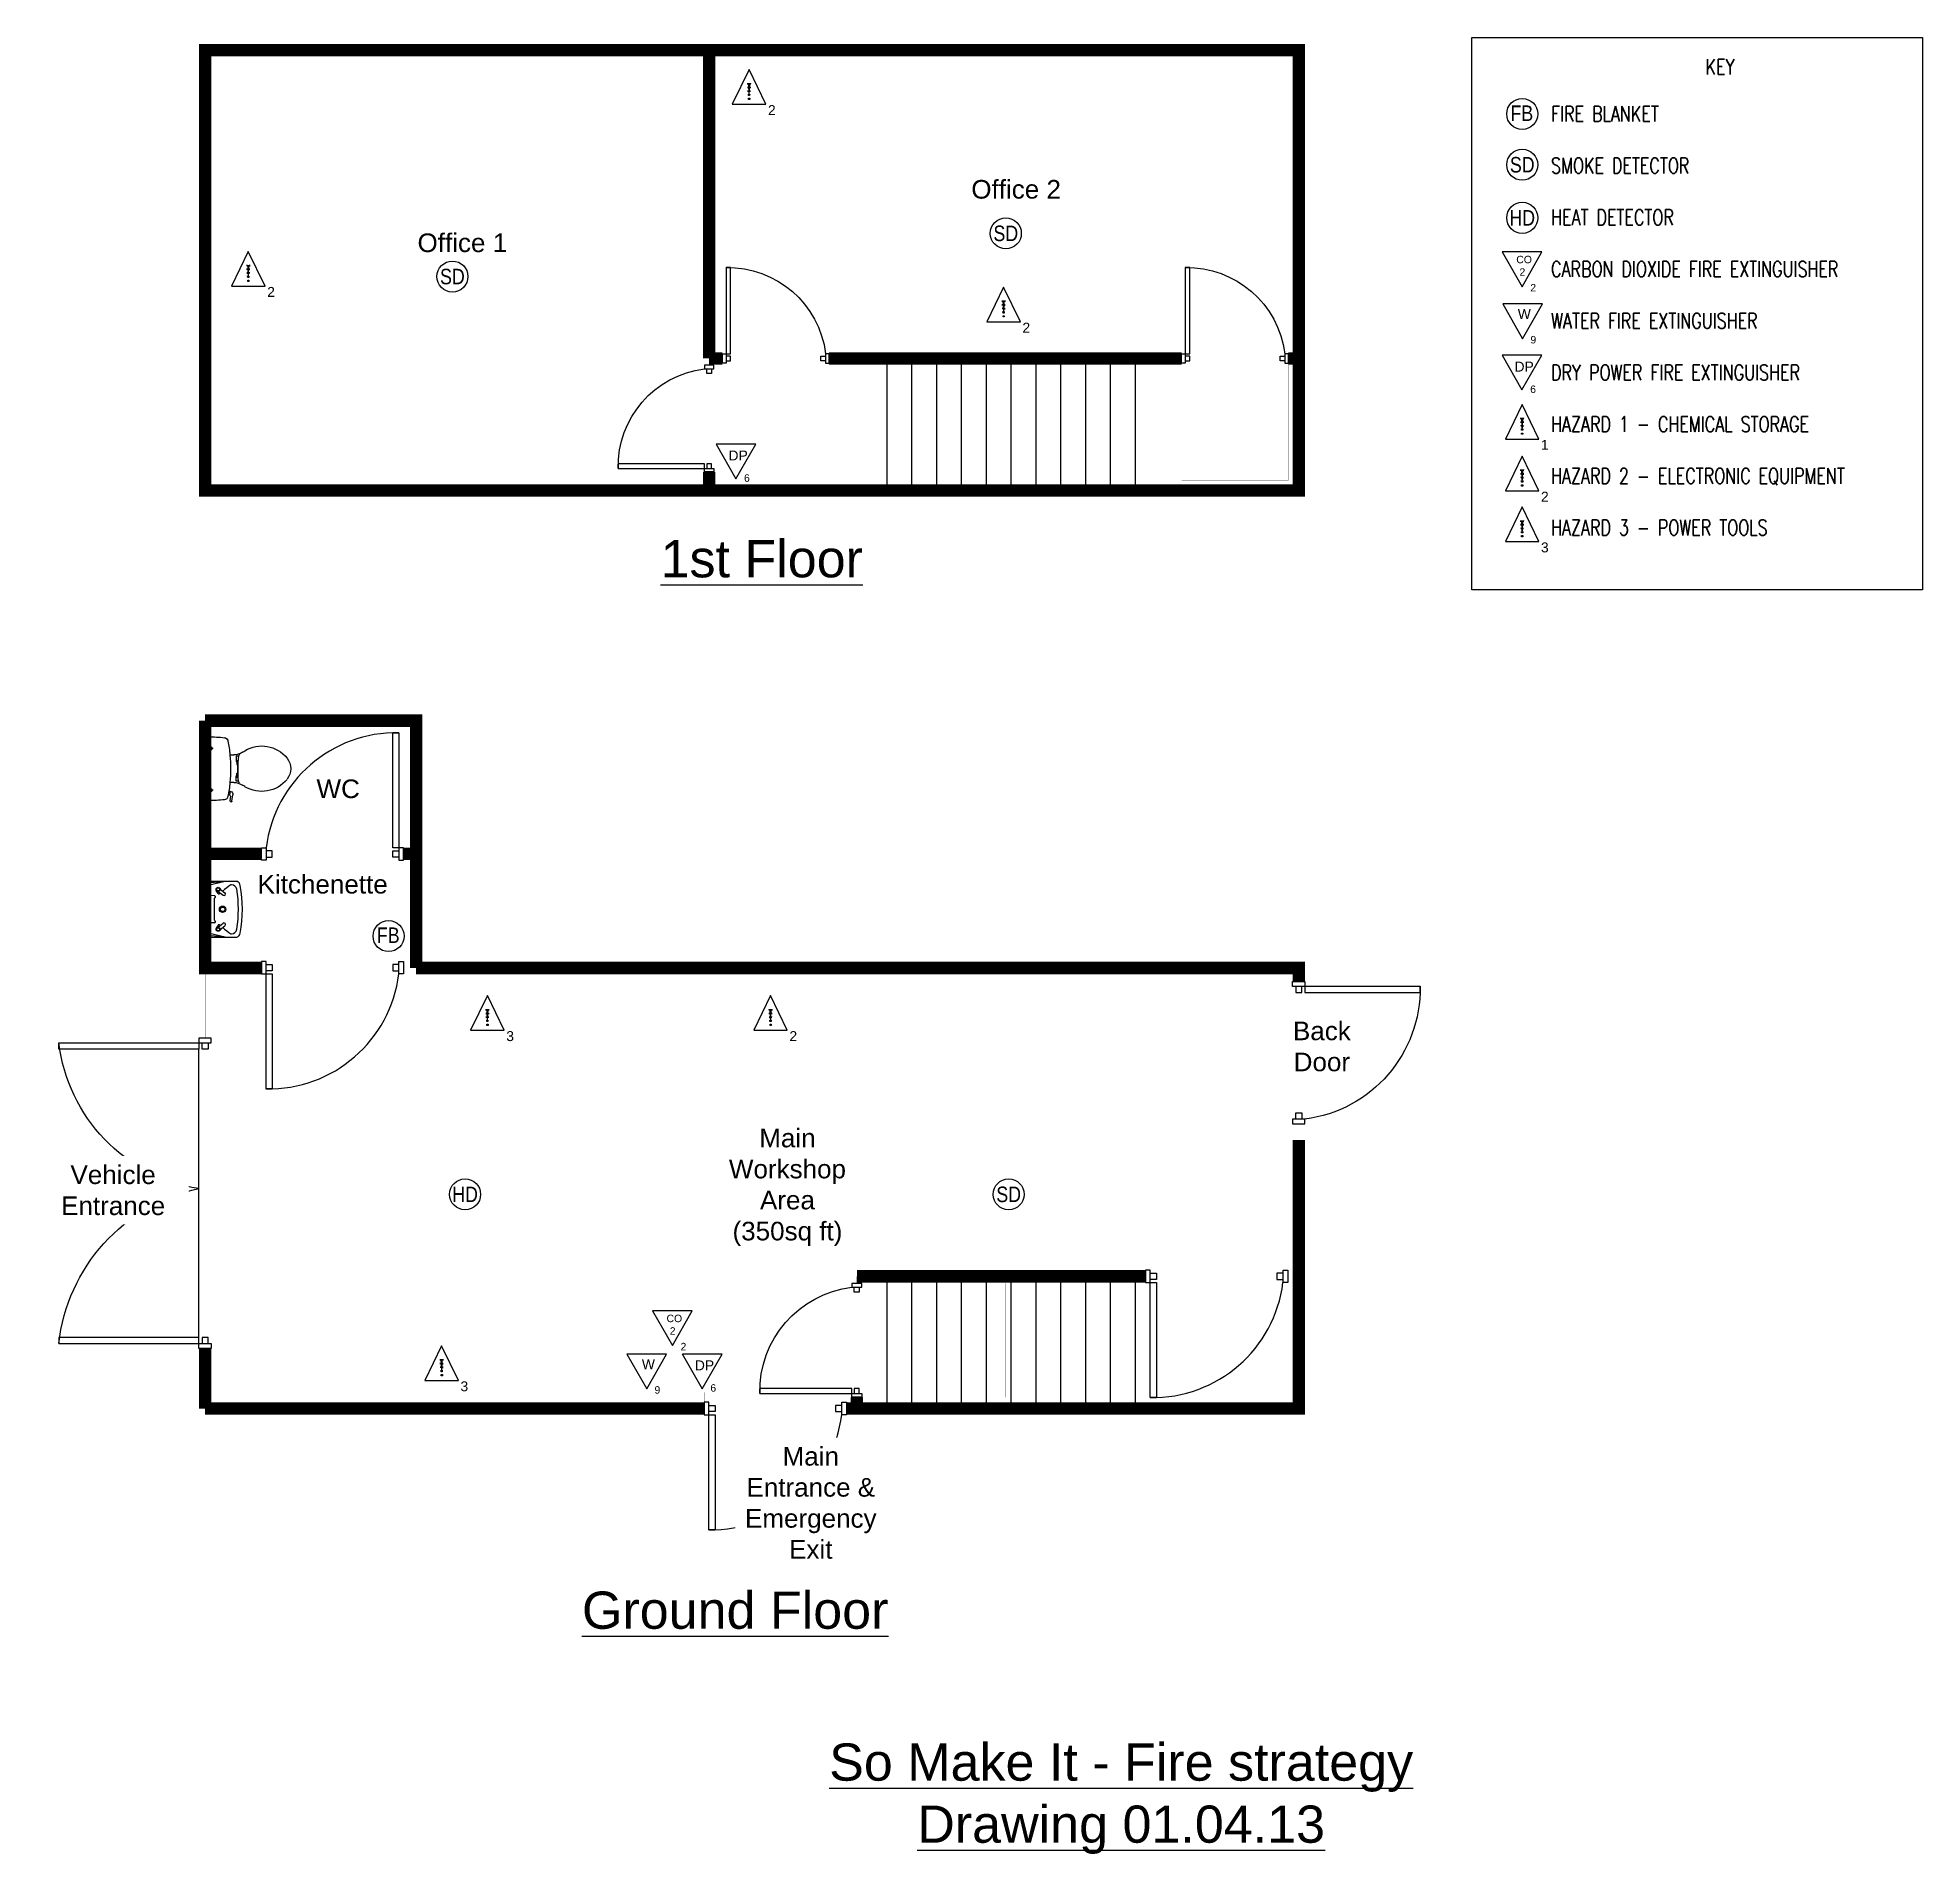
# Model space of a CAD drawing. Header units: millimetres. Extents: x 29062 to 44244, y 42326 to 57022.
import ezdxf
from ezdxf.enums import TextEntityAlignment as Align

# ---------------------------------------------------------------- set-up
doc = ezdxf.new("R2010")
doc.units = ezdxf.units.MM
doc.linetypes.add('ACAD_ISO03W100', pattern=[30, 12, -18])
for name, color, linetype in [('230-Fittings', 1, 'Continuous'), ('240-Plumbing', 1, 'Continuous'), ('E670-Fire', 1, 'Continuous'), ('Room Text', 1, 'Continuous')]:
    doc.layers.add(name, color=color, linetype=linetype)
doc.styles.add('CABIN-TEXT', font='romans.shx', dxfattribs={"width": 0.75})
doc.styles.add('HCF STANDARD', font='ARIALN_0.TTF')
doc.styles.add('Room Text', font='arial_0.ttf')
doc.styles.get("Standard").update_dxf_attribs({"font": 'arial_0.ttf'})

# ---------------------------------------------------------------- blocks, each defined once
blk = doc.blocks.new('wc-pan')
at = {"layer": '240-Plumbing'}
for p, q in [((248, 0), (-248, 0)), ((-142, -45), (-184, -45)), ((-163, -66), (-163, -24)), ((193, -45), (153, -45)), ((173, -65), (173, -25)), ((-111, -200), (-111, -230)), ((-101, -250), (-57, -250)), ((-101, -271), (-101, -250)), ((-67, -250), (-67, -268)), ((-57, -250), (-57, -267)), ((-57, -255), (-35, -255)), ((-35, -255), (-35, -260)), ((-35, -260), (35, -260)), ((57, -255), (35, -255)), ((35, -255), (35, -260)), ((101, -250), (57, -250)), ((57, -250), (57, -266)), ((67, -250), (67, -267)), ((101, -270), (101, -250)), ((111, -230), (111, -200)), ((179, -192), (183, -206)), ((182, -202), (210, -196)), ((211, -197), (209, -187)), ((262, -216), (210, -224)), ((222, -205), (259, -200)), ((265, -204), (266, -210))]:
    blk.add_line(p, q, dxfattribs=at)
for centre in [(-163, -45), (173, -45)]:
    blk.add_circle(centre, 12, dxfattribs=at)
for centre, radius, start, end in [((-214, -27), 43.4, 141.7698, 181.0192), ((893, -28), 1150, 180, 186.3309), ((214, -27), 43.4, 358.9808, 38.2302), ((-893, -28), 1150, 353.6509, 360), ((-217, -151), 34, 186.3309, 259.2904), ((0, 995), 1200, 259.2904, 264.6981), ((241, -553), 450, 146.1571, 148.9077), ((-240, -230), 129, 326.1571, 0), ((-101, -292), 20, 96.9358, 142.58), ((0, 993), 1198, 264.6981, 275.3019), ((9, -1191), 926, 84.3005, 96.9358), ((99, -289), 20, 37.7817, 84.3005), ((0, 995), 1200, 275.3019, 280.7271), ((240, -230), 129, 180, 213.8429), ((-241, -553), 450, 31.0923, 33.8429), ((207, -199), 25, 195.9272, 278.4779), ((221, -195), 10, 191.8886, 277.2238), ((217, -151), 33.5, 280.7271, 353.6509), ((260, -205), 5, 15.7398, 97.2238), ((262, -211), 5, 278.4779, 15.7398), ((80, -456), 263, 148.9077, 230.8792), ((-80, -456), 263, 309.1208, 31.0923), ((0, -555), 135, 230.8792, 309.1208)]:
    blk.add_arc(centre, radius, start, end, dxfattribs=at)
blk = doc.blocks.new('basin-450x300')
at = {"layer": '240-Plumbing'}
for p, q in [((-241, 0), (241, 0)), ((-241, 0), (-241, -12)), ((241, -12), (241, 0)), ((-241, -12), (183, -12)), ((-225, -161), (-210, -19)), ((-225, -24), (-225, -256)), ((-225, -161), (-194, -34)), ((-213, -12), (-202, -12)), ((202, -12), (-202, -12)), ((187, -28), (-187, -28)), ((-163, -121), (-132, -160)), ((-128, -104), (-152, -89)), ((-144, -106), (-113, -145)), ((-108, -77), (-110, -44)), ((83, -72), (-83, -72)), ((108, -77), (110, -44)), ((144, -106), (113, -145)), ((128, -104), (152, -89)), ((163, -121), (132, -160)), ((225, -161), (194, -34)), ((213, -12), (202, -12)), ((225, -161), (210, -19)), ((213, -12), (241, -12)), ((225, -161), (213, -50)), ((225, -256), (225, -24))]:
    blk.add_line(p, q, dxfattribs=at)
for centre, radius in [((-161, -105), 16.4), ((-161, -105), 12.1), ((0, -141), 26.1), ((0, -141), 18.1), ((161, -105), 16.4), ((161, -105), 12.1)]:
    blk.add_circle(centre, radius, dxfattribs=at)
for centre, radius, start, end in [((-213, -24), 12.1, 90, 180), ((-202, -20), 8.04, 90, 173.8298), ((166, -434), 428, 136.9378, 148.129), ((-187, -36), 8.04, 90, 166.373), ((-122, -153), 12.1, 218.446, 38.446), ((330, -488), 589, 140.8108, 141.5853), ((-132, -111), 8.04, 320.8108, 61.1683), ((-100, -75), 8.04, 193.022, 316.1384), ((330, -488), 589, 135.3742, 136.1384), ((-83, -80), 8.04, 90, 135.3742), ((-83, -80), 8.04, 90, 135.3742), ((83, -80), 8.04, 44.6258, 90), ((83, -80), 8.04, 44.6258, 90), ((-330, -488), 589, 43.8616, 44.6258), ((100, -75), 8.04, 223.8616, 346.978), ((122, -153), 12.1, 141.554, 321.554), ((132, -111), 8.04, 118.8317, 219.1892), ((-330, -488), 589, 38.4147, 39.1892), ((-166, -434), 428, 31.871, 43.0622), ((187, -36), 8.04, 13.627, 90), ((202, -20), 8.04, 6.1702, 90), ((213, -24), 12.1, 0, 90), ((-184, -239), 44.6, 201.8532, 259.5182), ((-190, -212), 8.04, 153.5464, 180.3778), ((-153, -212), 44.6, 180.3778, 259.5182), ((0, 787), 1087, 259.8409, 280.1591), ((0, 815), 1083, 261.4447, 278.5553), ((153, -212), 44.6, 280.4818, 359.6222), ((184, -239), 44.6, 280.4818, 338.1468), ((190, -212), 8.04, 359.6222, 26.4536)]:
    blk.add_arc(centre, radius, start, end, dxfattribs=at)
blk = doc.blocks.new('Single Door')
at = {"linetype": 'Continuous', "lineweight": -3}
for points in [[(38233, 49696), (38233, 49734), (38333, 49734), (38333, 49696)], [(38258, 49696), (38258, 49646), (38308, 49646), (38308, 49696)], [(38333, 49696), (38333, 49646), (39260, 49646), (39260, 49696)], [(38233, 48626), (38233, 48588), (38333, 48588), (38333, 48626)], [(38258, 48626), (38258, 48676), (38308, 48676), (38308, 48626)]]:
    blk.add_lwpolyline(points, close=True, dxfattribs=at)
at = {"linetype": 'Continuous', "lineweight": -3, "extrusion": (0, 0, -1)}
blk.add_arc((-38201, 49677), 1059, 178.9338, 262.8773, dxfattribs=at)
blk = doc.blocks.new('EF-sd')
at = {"color": 0, "linetype": 'ByBlock'}
blk.add_circle((0, 0), 2.5, dxfattribs=at)
at = {"color": 7, "style": 'HCF STANDARD'}
for tag, p in [('I/O', (4.56, 2.17)), ('?', (0, 0)), ('B', (4.71, -2.42))]:
    blk.add_attdef(tag, text='', height=2.5, dxfattribs=at).set_placement(p, align=Align.MIDDLE)
blk = doc.blocks.new('EF-hd')
at = {"color": 0, "linetype": 'ByBlock'}
blk.add_circle((0, 0), 2.5, dxfattribs=at)
at = {"color": 7, "style": 'HCF STANDARD'}
for tag, p in [('IR', (-4.16, 2.54)), ('R', (4.16, 2.54)), ('?', (0, 0))]:
    blk.add_attdef(tag, text='', height=2.5, dxfattribs=at).set_placement(p, align=Align.MIDDLE)

msp = doc.modelspace()

# ---------------------------------------------------------------- hatches: boundary and pattern name
at = {"linetype": 'ACAD_ISO03W100'}
h = msp.add_hatch(color=256, dxfattribs=at)
h.paths.add_polyline_path([(34789, 56533), (34798, 56533), (34798, 56523), (34789, 56523)])
h.paths.add_polyline_path([(34783, 56656), (34803, 56656), (34797, 56555), (34788, 56555)])
h = msp.add_hatch(color=256, dxfattribs=at)
h.paths.add_polyline_path([(30755, 55068), (30764, 55068), (30764, 55058), (30755, 55058)])
h.paths.add_polyline_path([(30749, 55191), (30768, 55191), (30763, 55090), (30754, 55090)])
h = msp.add_hatch(color=256, dxfattribs=at)
h.paths.add_polyline_path([(36839, 54781), (36849, 54781), (36849, 54771), (36839, 54771)])
h.paths.add_polyline_path([(36833, 54904), (36853, 54904), (36848, 54803), (36839, 54803)])
h = msp.add_hatch(color=256, dxfattribs=at)
h.paths.add_polyline_path([(41016, 53836), (41026, 53836), (41026, 53826), (41016, 53826)])
h.paths.add_polyline_path([(41010, 53959), (41030, 53959), (41025, 53858), (41016, 53858)])
h = msp.add_hatch(color=256, dxfattribs=at)
h.paths.add_polyline_path([(41016, 53419), (41026, 53419), (41026, 53409), (41016, 53409)])
h.paths.add_polyline_path([(41010, 53542), (41030, 53542), (41025, 53441), (41016, 53441)])
h = msp.add_hatch(color=256, dxfattribs=at)
h.paths.add_polyline_path([(41016, 53009), (41026, 53009), (41026, 52999), (41016, 52999)])
h.paths.add_polyline_path([(41010, 53132), (41030, 53132), (41025, 53031), (41016, 53031)])
h = msp.add_hatch(color=256, dxfattribs=at)
h.paths.add_polyline_path([(32681, 49071), (32690, 49071), (32690, 49061), (32681, 49061)])
h.paths.add_polyline_path([(32675, 49194), (32695, 49194), (32689, 49093), (32680, 49093)])
h = msp.add_hatch(color=256, dxfattribs=at)
h.paths.add_polyline_path([(34962, 49071), (34971, 49071), (34971, 49061), (34962, 49061)])
h.paths.add_polyline_path([(34956, 49194), (34976, 49194), (34970, 49093), (34961, 49093)])
h = msp.add_hatch(color=256, dxfattribs=at)
h.paths.add_polyline_path([(32312, 46250), (32322, 46250), (32322, 46239), (32312, 46239)])
h.paths.add_polyline_path([(32306, 46373), (32326, 46373), (32321, 46272), (32312, 46272)])

# ---------------------------------------------------------------- linework, layer by layer
for p, q in [((34793, 56764), (34657, 56485)), ((34928, 56485), (34793, 56764)), ((34657, 56485), (34928, 56485)), ((30759, 55299), (30623, 55019)), ((30894, 55019), (30759, 55299)), ((40860, 55295), (41020, 55015)), ((41180, 55295), (40860, 55295)), ((41020, 55015), (41180, 55295)), ((30623, 55019), (30894, 55019)), ((36843, 55012), (36708, 54732)), ((36979, 54732), (36843, 55012)), ((40864, 54876), (41024, 54596)), ((41184, 54876), (40864, 54876)), ((41024, 54596), (41184, 54876)), ((36708, 54732), (36979, 54732)), ((40859, 54463), (41018, 54183)), ((41180, 54462), (40860, 54462)), ((41018, 54183), (41180, 54462)), ((41020, 54067), (40885, 53787)), ((41156, 53787), (41020, 54067)), ((34527, 53747), (34686, 53467)), ((34847, 53746), (34527, 53746)), ((34686, 53467), (34847, 53746)), ((40885, 53787), (41156, 53787)), ((41020, 53650), (40885, 53370)), ((41156, 53370), (41020, 53650)), ((40885, 53370), (41156, 53370)), ((41020, 53240), (40885, 52961)), ((41156, 52961), (41020, 53240)), ((40885, 52961), (41156, 52961)), ((32685, 49302), (32549, 49023)), ((32820, 49023), (32685, 49302)), ((34966, 49302), (34830, 49023)), ((35101, 49023), (34966, 49302)), ((32549, 49023), (32820, 49023)), ((34830, 49023), (35101, 49023)), ((34015, 46762), (34175, 46482)), ((34335, 46762), (34015, 46762)), ((34175, 46482), (34335, 46762)), ((32316, 46481), (32181, 46201)), ((32452, 46201), (32316, 46481)), ((33808, 46413), (33968, 46133)), ((34128, 46413), (33808, 46413)), ((33968, 46133), (34128, 46413)), ((34255, 46415), (34415, 46135)), ((34576, 46414), (34256, 46414)), ((34415, 46135), (34576, 46414)), ((32181, 46201), (32452, 46201))]:
    msp.add_line(p, q)
for p, q in [((34788, 56555), (34783, 56656)), ((34803, 56656), (34797, 56555)), ((34797, 56555), (34788, 56555)), ((34789, 56533), (34798, 56533)), ((34789, 56523), (34789, 56533)), ((34798, 56523), (34789, 56523)), ((34798, 56533), (34798, 56523)), ((30754, 55090), (30749, 55191)), ((30768, 55191), (30763, 55090)), ((30763, 55090), (30754, 55090)), ((30755, 55068), (30764, 55068)), ((30755, 55058), (30755, 55068)), ((30764, 55058), (30755, 55058)), ((30764, 55068), (30764, 55058)), ((36839, 54803), (36833, 54904)), ((36853, 54904), (36848, 54803)), ((36848, 54803), (36839, 54803)), ((36839, 54781), (36849, 54781)), ((36839, 54771), (36839, 54781)), ((36849, 54771), (36839, 54771)), ((36849, 54781), (36849, 54771)), ((41016, 53858), (41010, 53959)), ((41030, 53959), (41025, 53858)), ((41025, 53858), (41016, 53858)), ((41016, 53836), (41026, 53836)), ((41016, 53826), (41016, 53836)), ((41026, 53826), (41016, 53826)), ((41026, 53836), (41026, 53826)), ((41016, 53441), (41010, 53542)), ((41025, 53441), (41016, 53441)), ((41030, 53542), (41025, 53441)), ((41016, 53419), (41026, 53419)), ((41016, 53409), (41016, 53419)), ((41026, 53409), (41016, 53409)), ((41026, 53419), (41026, 53409)), ((41016, 53031), (41010, 53132)), ((41025, 53031), (41016, 53031)), ((41016, 53009), (41026, 53009)), ((41016, 52999), (41016, 53009)), ((41026, 52999), (41016, 52999)), ((41030, 53132), (41025, 53031)), ((41026, 53009), (41026, 52999)), ((32680, 49093), (32675, 49194)), ((32695, 49194), (32689, 49093)), ((34961, 49093), (34956, 49194)), ((34976, 49194), (34970, 49093)), ((32689, 49093), (32680, 49093)), ((32681, 49071), (32690, 49071)), ((32681, 49061), (32681, 49071)), ((32690, 49061), (32681, 49061)), ((32690, 49071), (32690, 49061)), ((34970, 49093), (34961, 49093)), ((34962, 49071), (34971, 49071)), ((34962, 49061), (34962, 49071)), ((34971, 49061), (34962, 49061)), ((34971, 49071), (34971, 49061)), ((32312, 46272), (32306, 46373)), ((32326, 46373), (32321, 46272)), ((32321, 46272), (32312, 46272)), ((32312, 46250), (32322, 46250)), ((32312, 46239), (32312, 46250)), ((32322, 46239), (32312, 46239)), ((32322, 46250), (32322, 46239))]:
    msp.add_line(p, q, dxfattribs=at)
for points, const_width in [([(30411, 53372), (39221, 53372), (39221, 56922), (30411, 56922), (30411, 53372)], 100), ([(34471, 54437), (34471, 56922)], 100), ([(34578, 54437), (34471, 54437)], 100), ([(38277, 54437), (35438, 54437)], 100), ([(39221, 54437), (39138, 54437)], 100), ([(34471, 53372), (34471, 53523)], 100), ([(30864, 49525), (30411, 49525), (30411, 51518)], 100), ([(30411, 51518), (32111, 51518), (32111, 49525)], 100), ([(30864, 50444), (30411, 50444)], 100), ([(32011, 50444), (32111, 50444)], 100), ([(30864, 49525), (30411, 49525), (30411, 48960)], 1), ([(32111, 49525), (32011, 49525)], 1), ([(39221, 49415), (39221, 49525), (32111, 49525)], 100), ([(35661, 45975), (39221, 45975), (39221, 48138)], 100), ([(37986, 47040), (35661, 47040)], 100), ([(35661, 46984), (35661, 47040)], 1), ([(39133, 47040), (39221, 47040)], 1), ([(30411, 45975), (30411, 46460)], 100), ([(30411, 45975), (34431, 45975)], 100), ([(34431, 45976), (34431, 46106), (34086, 46106), (34086, 45975)], 1), ([(35661, 45975), (35577, 45975)], 100), ([(35661, 45975), (35661, 46066)], 100)]:
    msp.add_lwpolyline(points, dxfattribs=dict(const_width=const_width))
msp.add_lwpolyline([(40616, 57022), (44244, 57022), (44244, 52571), (40616, 52571)], close=True)
for points in [[(35902, 54437), (35902, 53372)], [(36102, 54437), (36102, 53372)], [(36302, 54437), (36302, 53372)], [(36502, 54437), (36502, 53372)], [(36702, 54437), (36702, 53372)], [(36702, 54437), (36702, 53372)], [(36902, 54437), (36902, 53372)], [(36902, 54437), (36902, 53372)], [(37102, 54437), (37102, 53372)], [(37302, 54437), (37302, 53372)], [(37302, 54437), (37302, 53372)], [(37502, 54437), (37502, 53372)], [(37702, 54437), (37702, 53372)], [(37902, 54437), (37902, 53372)], [(35902, 47040), (35902, 45975)], [(36102, 47040), (36102, 45975)], [(36302, 47040), (36302, 45975)], [(36502, 47040), (36502, 45975)], [(36702, 47040), (36702, 45975)], [(36702, 47040), (36702, 45975)], [(36902, 47040), (36902, 45975)], [(36902, 47040), (36902, 45975)], [(37102, 47040), (37102, 45975)], [(37302, 47040), (37302, 45975)], [(37302, 47040), (37302, 45975)], [(37502, 47040), (37502, 45975)], [(37702, 47040), (37702, 45975)], [(37902, 47040), (37902, 45975)]]:
    msp.add_lwpolyline(points)
at = {"linetype": 'ACAD_ISO03W100', "const_width": 1}
for points in [[(39138, 54437), (39138, 53456), (38277, 53456), (38277, 54437)], [(35661, 46984), (36861, 46984), (36861, 46066), (35661, 46066)]]:
    msp.add_lwpolyline(points, dxfattribs=at)
at = {"layer": 'E670-Fire'}
for centre in [(41021, 56407), (31889, 49782)]:
    msp.add_circle(centre, 125, dxfattribs=at)
at = {"layer": 'Room Text'}
msp.add_line((30361, 46548), (30361, 48872), dxfattribs=at)
for points in [[(30361, 48922), (30361, 48872), (29233, 48872), (29233, 48922)], [(30461, 48922), (30461, 48960), (30361, 48960), (30361, 48922)], [(30436, 48922), (30436, 48872), (30386, 48872), (30386, 48922)], [(30361, 46498), (30361, 46548), (29233, 46548), (29233, 46498)], [(30461, 46498), (30461, 46460), (30361, 46460), (30361, 46498)], [(30436, 46498), (30436, 46548), (30386, 46548), (30386, 46498)]]:
    msp.add_lwpolyline(points, close=True, dxfattribs=at)
at = {"layer": 'Room Text', "extrusion": (0, 0, -1)}
for centre, radius, start, end in [((-30579, 49085), 1356, 279.2806, 353.0848), ((-30662, 46341), 1438, 6.2856, 77.8822)]:
    msp.add_arc(centre, radius, start, end, dxfattribs=at)

# ---------------------------------------------------------------- block references
at = {"layer": '230-Fittings', "rotation": 90.00000000000001}
msp.add_blockref('basin-450x300', (30411, 49998), dxfattribs=at)
at = {"layer": '240-Plumbing', "xscale": -1, "rotation": 90}
msp.add_blockref('wc-pan', (30411, 51131), dxfattribs=at)
at = {"layer": 'E670-Fire', "xscale": 50, "yscale": 50, "zscale": 50}
for p in [(41021, 55998), (36861, 55445), (36884, 47701)]:
    msp.add_blockref('EF-sd', p, dxfattribs=at).add_auto_attribs({'?': 'SD'})
at = {"layer": 'E670-Fire'}
ref = msp.add_blockref('EF-hd', (41021, 55570), dxfattribs=dict(at, xscale=50, yscale=50, zscale=50))
ref.add_attrib('?', 'HD', dxfattribs={"layer": '0', "color": 7, "height": 125, "style": 'HCF STANDARD'}).set_placement((41021, 55570), align=Align.MIDDLE)
ref = msp.add_blockref('EF-hd', (32505, 47701), dxfattribs=dict(at, xscale=50, yscale=50, zscale=50))
ref.add_attrib('?', 'HD', dxfattribs={"layer": '0', "color": 7, "height": 125, "style": 'HCF STANDARD'}).set_placement((32505, 47701), align=Align.MIDDLE)
at = {"layer": 'Room Text'}
for p, xscale, yscale, zscale, rotation in [((71879, 25725), 0.75, 0.75, 0.75, 90), ((75578, 25725), 0.75, 0.75, 0.75, 90), ((63183, 90823), 0.75, 0.75, 0.75, 180), ((66287, 85854), 0.8, 0.8, 0.8, 180)]:
    msp.add_blockref('Single Door', p, dxfattribs=dict(at, xscale=xscale, yscale=yscale, zscale=zscale, rotation=rotation))
at = {"layer": 'Room Text', "xscale": -1}
for p, rotation in [((-17724, 12161), 270), ((80598, 87810), 90), ((87720, 85323), 90), ((84165, 84258), 90)]:
    msp.add_blockref('Single Door', p, dxfattribs=dict(at, rotation=rotation))
at = {"layer": 'Room Text'}
msp.add_blockref('Single Door', (938, -319), dxfattribs=at)

# ---------------------------------------------------------------- texts
at = {"linetype": 'ACAD_ISO03W100'}
for s, height, p in [('2', 80, (34945, 56398)), ('CO', 60, (40973, 55204)), ('2', 60, (40999, 55103)), ('2', 80, (30911, 54933)), ('2', 60, (41086, 54977)), ('W', 80, (40985, 54755)), ('2', 80, (36995, 54645)), ('9', 60, (41087, 54558)), ('1', 80, (41172, 53701)), ('2', 80, (41172, 53283)), ('3', 80, (41172, 52874)), ('3', 80, (32837, 48936)), ('2', 80, (35118, 48936)), ('CO', 60, (34128, 46671)), ('2', 60, (34154, 46570)), ('2', 60, (34241, 46444)), ('W', 80, (33929, 46292)), ('3', 80, (32468, 46114)), ('9', 60, (34031, 46095))]:
    msp.add_text(s, height=height, dxfattribs=at).set_placement(p)
for s, height, p in [('DP', 80, (40959, 54331)), ('6', 60, (41085, 54159)), ('DP', 80, (34627, 53615)), ('6', 60, (34752, 53443)), ('DP', 80, (34356, 46283)), ('6', 60, (34481, 46111))]:
    msp.add_text(s, height=height).set_placement(p)
at = {"char_height": 300, "width": 5087.5, "attachment_point": 2, "style": 'Room Text', "bg_fill": 3, "box_fill_scale": 1.5, "bg_fill_color": 256, "bg_fill_transparency": 0}
for s, insert in [('{\\L1st Floor}', (34895, 52973)), ('{\\LSo Make It - Fire strategy Drawing 01.04.13}', (37790, 43276))]:
    msp.add_mtext(s, dxfattribs=dict(at, insert=insert))
at = {"color": 7, "style": 'HCF STANDARD'}
for p in [(41018, 56413), (31886, 49789)]:
    msp.add_attdef('FB', text='', height=125, dxfattribs=at).set_placement(p, align=Align.MIDDLE)
at = {"layer": 'Room Text', "char_height": 125, "width": 4215.56, "attachment_point": 1, "style": 'CABIN-TEXT'}
for s, insert in [('KEY', (42498, 56849)), ('FIRE BLANKET\\P\\PSMOKE DETECTOR\\P\\PHEAT DETECTOR\\P\\PCARBON DIOXIDE FIRE EXTINGUISHER\\P\\PWATER FIRE EXTINGUISHER\\P\\PDRY POWER FIRE EXTINGUISHER\\P\\PHAZARD 1 - CHEMICAL STORAGE\\P\\PHAZARD 2 - ELECTRONIC EQUIPMENT\\P\\PHAZARD 3 - POWER TOOLS', (41254, 56470))]:
    msp.add_mtext(s, dxfattribs=dict(at, insert=insert))

# ---------------------------------------------------------------- next in the draw order: texts
at = {"layer": 'Room Text', "char_height": 150, "attachment_point": 2, "style": 'Room Text', "bg_fill": 3, "box_fill_scale": 1.5, "bg_fill_color": 256, "bg_fill_transparency": 0}
for s, insert, width in [('Office 2', (36944, 55875), 1065.82), ('Office 1', (32483, 55444), 1065.82), ('WC', (31483, 51044), 308.21), ('Kitchenette', (31358, 50275), 1065.82), ('Back\\PDoor', (39407, 49093), 773.48), ('Main Workshop Area\\P(350sq ft)', (35102, 48230), 1065.82), ('Vehicle Entrance', (29670, 47934), 1065.82), ('Main Entrance & Emergency Exit', (35290, 45665), 1065.82)]:
    msp.add_mtext(s, dxfattribs=dict(at, insert=insert, width=width))

# ---------------------------------------------------------------- next in the draw order: block references
at = {"layer": 'E670-Fire', "xscale": 50, "yscale": 50, "zscale": 50}
msp.add_blockref('EF-sd', (32403, 55097), dxfattribs=at).add_auto_attribs({'?': 'SD'})

# ---------------------------------------------------------------- next in the draw order: texts
at = {"insert": (34681, 44500), "char_height": 300, "width": 5087.5, "attachment_point": 2, "style": 'Room Text', "bg_fill": 3, "box_fill_scale": 1.5, "bg_fill_color": 256, "bg_fill_transparency": 0}
msp.add_mtext('{\\LGround Floor}', dxfattribs=at)

doc.saveas('drawing.dxf')
